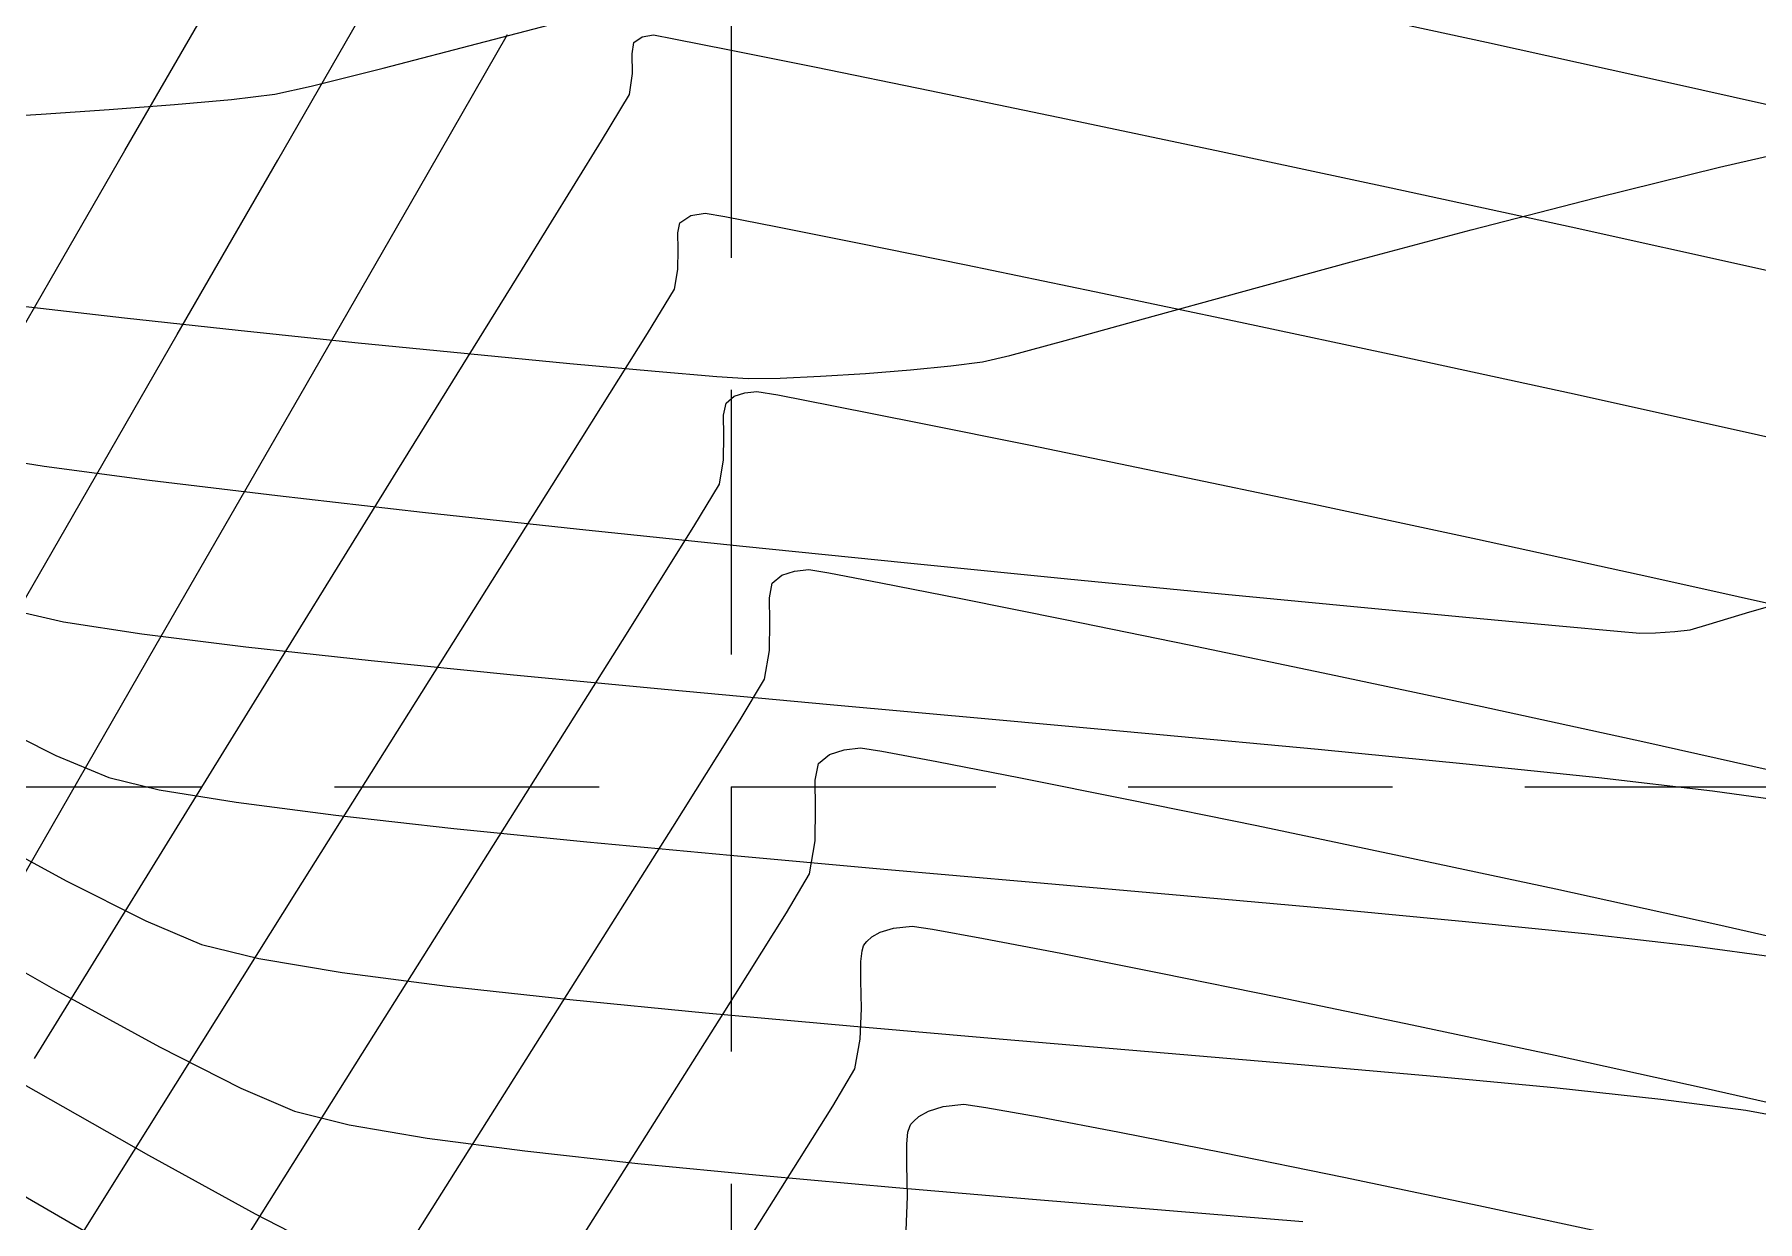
# Model space of a CAD drawing. Header units: inches. Extents: x 2547543 to 2548696, y 7125653 to 7126375.
# Drawn here: x 2547839.05 to 2547865.1, y 7125899.8 to 7125917.75 of the extents above; entities that cross this region are included whole.
import ezdxf

# ---------------------------------------------------------------- set-up
doc = ezdxf.new("R2010")
doc.units = ezdxf.units.IN
doc.header["$MEASUREMENT"] = 0
doc.linetypes.add('HIDDEN', pattern=[0.375, 0.25, -0.125])
for name, color, linetype in [('CONT-MJR', 6, 'Continuous'), ('CONT-MNR', 14, 'Continuous'), ('GRID', 254, 'HIDDEN'), ('V-TOPO-MAJR-E', 6, 'Continuous'), ('V-TOPO-MINR-E', 14, 'Continuous')]:
    doc.layers.add(name, color=color, linetype=linetype)

msp = doc.modelspace()

# ---------------------------------------------------------------- linework, layer by layer
at = {"layer": 'CONT-MJR', "color": 35, "extrusion": (0.548594060687733, -0.836088844907133, 0), "elevation": -4560165.902560003}
msp.add_lwpolyline([(6039463.470433113, 580), (6039463.624639699, 580)], dxfattribs=at)
at = {"layer": 'CONT-MJR', "color": 35}
for points, elevation in [([(2547848.23588852, 7125917.716273233), (2547848.405796689, 7125917.744474775)], 580), ([(2547848.086894872, 7125917.161339273), (2547848.083235716, 7125917.456328629)], 580), ([(2547848.04360876, 7125916.845378458), (2547848.086894872, 7125917.161339273)], 580), ([(2547859.559093621, 7125915.433239402), (2547862.282820247, 7125914.84145968)], 580), ([(2547842.054281877, 7125907.146374439), (2547844.541295087, 7125911.168552182)], 580), ([(2547851.633338657, 7125904.040523251), (2547851.70702221, 7125904.107058799)], 575), ([(2547851.836261177, 7125904.1805588), (2547852.03673727, 7125904.239520477)], 575), ([(2547852.03673727, 7125904.239520477), (2547852.318068342, 7125904.272042134)], 575), ([(2547851.54278517, 7125903.733847143), (2547851.559646149, 7125903.895396885)], 575), ([(2547851.559646149, 7125903.895396885), (2547851.583814319, 7125903.972834611)], 575), ([(2547851.600723512, 7125904.001276154), (2547851.633338657, 7125904.040523251)], 575), ([(2547853.397541636, 7125904.084788951), (2547854.568265283, 7125903.860005523)], 575), ([(2547851.552283859, 7125903.023057222), (2547851.543244988, 7125903.450495271)], 575), ([(2547856.078837479, 7125903.561002961), (2547857.86865114, 7125903.197695338)], 575), ([(2547851.533905262, 7125902.560848017), (2547851.552283859, 7125903.023057222)], 575), ([(2547862.043574505, 7125902.317821188), (2547864.307470036, 7125901.821082802)], 575), ([(2547851.115925302, 7125901.550468565), (2547851.448657029, 7125902.113813084)], 575)]:
    msp.add_lwpolyline(points, dxfattribs=dict(at, elevation=elevation))
at = {"layer": 'CONT-MJR', "color": 35, "extrusion": (-0.1821821720840188, -0.9832647945364205, 0), "elevation": -7470836.603613272}
msp.add_lwpolyline([(1206994.466455162, 580.0000000000009), (1206994.779513672, 580.0000000000009)], dxfattribs=at)
at = {"layer": 'CONT-MJR', "color": 35, "extrusion": (-0.1941997851495544, -0.9809619989825635, 0), "elevation": -7485046.13203524}
msp.add_lwpolyline([(1115491.083319533, 580), (1115491.940171227, 580)], dxfattribs=at)
at = {"layer": 'CONT-MJR', "color": 35, "extrusion": (0.9909723562054422, -0.1340663613164546, 0), "elevation": 1569501.193886233}
msp.add_lwpolyline([(7403167.93352999, 580), (7403168.110475175, 580)], dxfattribs=at)
at = {"layer": 'CONT-MJR', "color": 35, "extrusion": (0.1980068930343681, 0.980200627581352, 0), "elevation": 7489320.600354265}
msp.add_lwpolyline([(-1086422.943605218, 580), (-1086424.280809534, 580)], dxfattribs=at)
at = {"layer": 'CONT-MJR', "color": 35, "extrusion": (0.2007633772365247, 0.9796397635664781, 0), "elevation": 7492347.040450765}
msp.add_lwpolyline([(-1065352.804601386, 580.0000000000009), (-1065354.558703408, 580.0000000000009)], dxfattribs=at)
at = {"layer": 'CONT-MJR', "color": 35, "extrusion": (-0.2033413135444619, -0.9791079155057489, 0), "elevation": -7495125.337046085}
msp.add_lwpolyline([(1045629.328333534, 580), (1045631.435882315, 580)], dxfattribs=at)
at = {"layer": 'CONT-MJR', "color": 35, "extrusion": (0.8549048881083648, -0.5187847648962178, 0), "elevation": -1518649.348661199}
msp.add_lwpolyline([(7413765.071842502, 580.0000000000005), (7413765.89166264, 580.0000000000005)], dxfattribs=at)
at = {"layer": 'CONT-MJR', "color": 35, "extrusion": (-0.2060237061404154, -0.9785470006638249, 0), "elevation": -7497962.651172752}
msp.add_lwpolyline([(1025087.800802457, 580), (1025090.198354454, 580)], dxfattribs=at)
at = {"layer": 'CONT-MJR', "color": 35, "extrusion": (0.8507800726774511, -0.5255219005283711, 0), "elevation": -1577167.013401689}
msp.add_lwpolyline([(7401534.904234447, 580.0000000000009), (7401537.177944768, 580.0000000000009)], dxfattribs=at)
at = {"layer": 'CONT-MJR', "color": 35, "extrusion": (-0.2089696575043008, -0.9779221248353752, 0), "elevation": -7501015.701303523}
msp.add_lwpolyline([(1002505.502200309, 580), (1002508.126322306, 580)], dxfattribs=at)
at = {"layer": 'CONT-MJR', "color": 35, "extrusion": (-0.2162109085910505, -0.9763466817715071, 0), "elevation": -7508238.92917893}
msp.add_lwpolyline([(946896.3630278767, 580), (946899.2500518886, 580)], dxfattribs=at)
at = {"layer": 'CONT-MJR', "color": 35, "extrusion": (0.850356896297956, -0.5262063748364394, 0), "elevation": -1583122.70702496}
msp.add_lwpolyline([(7400259.744306672, 580), (7400263.32107616, 580)], dxfattribs=at)
at = {"layer": 'CONT-MJR', "color": 35, "extrusion": (-0.2208525362306048, -0.975307211723829, 0), "elevation": -7512657.995865015}
msp.add_lwpolyline([(911174.9802053983, 580.0000000000009), (911177.9036083927, 580.0000000000009)], dxfattribs=at)
at = {"layer": 'CONT-MJR', "color": 35, "extrusion": (0.8509779753055216, -0.525201376183379, 0), "elevation": -1574378.767079778}
msp.add_lwpolyline([(7402114.45853211, 580), (7402120.188843596, 580)], dxfattribs=at)
at = {"layer": 'CONT-MJR', "color": 35, "extrusion": (0.4943590280157394, -0.869257816426941, 0), "elevation": -4934694.35075796}
msp.add_lwpolyline([(5737495.039524734, 575), (5737495.188202105, 575)], dxfattribs=at)
at = {"layer": 'CONT-MJR', "color": 35, "extrusion": (-0.1490352527652689, -0.9888318833012983, 0), "elevation": -7426041.155780084}
msp.add_lwpolyline([(1457386.661684189, 575.0000000000009), (1457386.974381716, 575.0000000000009)], dxfattribs=at)
at = {"layer": 'CONT-MJR', "color": 35, "extrusion": (-0.1796289987074587, -0.9837344269788244, 0), "elevation": -7467665.526209728}
msp.add_lwpolyline([(1226391.303416626, 575.0000000000009), (1226392.086420644, 575.0000000000009)], dxfattribs=at)
at = {"layer": 'CONT-MJR', "color": 35, "extrusion": (0.8595623764428312, -0.5110308415388963, 0), "elevation": -1451519.341755969}
msp.add_lwpolyline([(7427189.692185972, 575), (7427189.725274371, 575)], dxfattribs=at)
at = {"layer": 'CONT-MJR', "color": 35, "extrusion": (-0.1941726183078276, -0.9809673767763547, 0), "elevation": -7485002.809297748}
msp.add_lwpolyline([(1115706.801931718, 575), (1115708.341811873, 575)], dxfattribs=at)
at = {"layer": 'CONT-MJR', "color": 35, "extrusion": (0.9999986832980737, 0.00162277605323536, 0), "elevation": 2559411.933961084}
msp.add_lwpolyline([(7121759.475332895, 575.0000000000009), (7121759.75868514, 575.0000000000009)], dxfattribs=at)
at = {"layer": 'CONT-MJR', "color": 35, "extrusion": (-0.2036140994613521, -0.979051223634669, 0), "elevation": -7495404.030686745}
msp.add_lwpolyline([(1043549.001502612, 575), (1043551.052925448, 575)], dxfattribs=at)
at = {"layer": 'CONT-MJR', "color": 35, "extrusion": (0.982298671049462, -0.1873214372528163, 0), "elevation": 1167916.866364898}
msp.add_lwpolyline([(7477031.371696251, 575), (7477031.826786891, 575)], dxfattribs=at)
at = {"layer": 'CONT-MJR', "color": 35, "extrusion": (-0.2086359388974808, -0.9779933767671266, 0), "elevation": -7500660.859961063}
msp.add_lwpolyline([(1005070.667736916, 575.0000000000009), (1005072.882961864, 575.0000000000009)], dxfattribs=at)
at = {"layer": 'CONT-MJR', "color": 35, "extrusion": (-0.2210159739104783, -0.9752701878333014, 0), "elevation": -7512798.31883633}
msp.add_lwpolyline([(909917.9707430007, 575.0000000000009), (909920.3297904478, 575.0000000000009)], dxfattribs=at)
at = {"layer": 'CONT-MJR', "color": 35, "extrusion": (0.8476756111813281, -0.5305148991389044, 0), "elevation": -1620645.690429583}
msp.add_lwpolyline([(7392124.242792771, 575), (7392125.929797469, 575)], dxfattribs=at)
at = {"layer": 'CONT-MJR', "color": 35, "extrusion": (0.8452130737738442, -0.5344294714195412, 0), "elevation": -1654814.71799337}
msp.add_lwpolyline([(7384547.577824345, 575), (7384550.191034329, 575)], dxfattribs=at)
at = {"layer": 'CONT-MNR', "color": 35, "extrusion": (-0.2113396531360357, -0.9774126820398538, 0), "elevation": -7503426.326296926}
msp.add_lwpolyline([(984319.9670160955, 581.0000000000009), (984322.6958632199, 581.0000000000009)], dxfattribs=at)
at = {"layer": 'CONT-MNR', "color": 35}
for points, elevation in [([(2547840.413220626, 7125915.995179296), (2547841.569089173, 7125917.99723323)], 583), ([(2547842.726090761, 7125915.852344679), (2547844.051131268, 7125918.152807701)], 582), ([(2547861.00328776, 7125917.632956663), (2547863.785764925, 7125917.021623285)], 581), ([(2547848.969638314, 7125915.015422577), (2547849.188251019, 7125915.049988247)], 579), ([(2547848.774505485, 7125914.754645109), (2547848.805711193, 7125914.905596364)], 579), ([(2547848.805711193, 7125914.905596364), (2547848.969638314, 7125915.015422577)], 579), ([(2547848.7779823, 7125914.501892528), (2547848.774505485, 7125914.754645109)], 579), ([(2547848.775050367, 7125914.199359121), (2547848.7779823, 7125914.501892528)], 579), ([(2547848.724618413, 7125913.899065384), (2547848.775050367, 7125914.199359121)], 579), ([(2547855.074177444, 7125913.865145031), (2547857.281203115, 7125913.402544005)], 579), ([(2547857.281203115, 7125913.402544005), (2547859.695488599, 7125912.888389649)], 579), ([(2547839.522735852, 7125910.295921405), (2547841.204833372, 7125913.21293023)], 582), ([(2547849.62807116, 7125912.282189758), (2547849.78785312, 7125912.33436414)], 578), ([(2547849.78785312, 7125912.33436414), (2547849.97070535, 7125912.355501718)], 578), ([(2547849.97070535, 7125912.355501718), (2547850.288536742, 7125912.300674207)], 578), ([(2547849.470668187, 7125911.687480453), (2547849.46643063, 7125911.995536315)], 578), ([(2547851.127516299, 7125912.1390828), (2547852.422757831, 7125911.881874138)], 578), ([(2547852.422757831, 7125911.881874138), (2547854.109375155, 7125911.540194865)], 578), ([(2547864.912661322, 7125911.745976611), (2547867.598959719, 7125911.137995757)], 579), ([(2547845.3817358, 7125908.563185245), (2547847.175332312, 7125911.413733724)], 579), ([(2547854.109375155, 7125911.540194865), (2547856.122482082, 7125911.125191629)], 578), ([(2547849.015831914, 7125910.311209053), (2547849.405628067, 7125910.952752309)], 578), ([(2547858.397192426, 7125910.648011073), (2547860.868619999, 7125910.11979984)], 578), ([(2547851.056890727, 7125909.61088217), (2547851.844117508, 7125909.461889662)], 577), ([(2547850.158355775, 7125909.23642752), (2547850.203217352, 7125909.453436259)], 577), ([(2547851.844117508, 7125909.461889662), (2547853.05496474, 7125909.224179997)], 577), ([(2547850.163354074, 7125908.873068379), (2547850.158355775, 7125909.23642752)], 577), ([(2547853.05496474, 7125909.224179997), (2547854.629557136, 7125908.907895512)], 577), ([(2547850.159139104, 7125908.438143922), (2547850.163354074, 7125908.873068379)], 577), ([(2547846.242233666, 7125905.900773481), (2547847.936660159, 7125908.590622894)], 578), ([(2547850.086637721, 7125908.006439233), (2547850.159139104, 7125908.438143922)], 577), ([(2547863.367872657, 7125907.059856031), (2547865.863061595, 7125906.502832446)], 577), ([(2547850.901970432, 7125906.727356207), (2547851.069958012, 7125906.866894256)], 576), ([(2547851.28710922, 7125906.937801698), (2547851.535614012, 7125906.966528662)], 576), ([(2547851.861090169, 7125906.91469376), (2547852.689808468, 7125906.7600103)], 576), ([(2547852.689808468, 7125906.7600103), (2547853.955150594, 7125906.513582216)], 576), ([(2547850.85603996, 7125906.058656306), (2547850.850280921, 7125906.477318726)], 576), ([(2547853.955150594, 7125906.513582216), (2547855.590498227, 7125906.186513436)], 576), ([(2547850.851183471, 7125905.557536324), (2547850.85603996, 7125906.058656306)], 576), ([(2547847.102831359, 7125903.238077794), (2547848.69803484, 7125905.767378867)], 577), ([(2547850.415879658, 7125904.470756675), (2547850.767647375, 7125905.060126159)], 576), ([(2547849.459461015, 7125902.943988385), (2547850.415879658, 7125904.470756675)], 576), ([(2547864.499577495, 7125904.293910028), (2547866.985677911, 7125903.730196763)], 576), ([(2547852.78636532, 7125901.541239254), (2547853.100522673, 7125901.577555604)], 574), ([(2547853.431166017, 7125901.529818876), (2547854.238379266, 7125901.384861839)], 574), ([(2547852.253606239, 7125901.156962624), (2547852.280594401, 7125901.243435942)], 574), ([(2547852.280594401, 7125901.243435942), (2547852.299476592, 7125901.275196102)], 574), ([(2547852.335897338, 7125901.319022628), (2547852.418178438, 7125901.39332168)], 574), ([(2547852.234777887, 7125900.97656293), (2547852.253606239, 7125901.156962624)], 574), ([(2547852.235291357, 7125900.660148988), (2547852.234777887, 7125900.97656293)], 574), ([(2547845.993260441, 7125897.459249942), (2547847.963538818, 7125900.575069926)], 576), ([(2547852.245384902, 7125900.182836602), (2547852.235291357, 7125900.660148988)], 574), ([(2547836.86835494, 7125894.984746616), (2547840.149645238, 7125900.231630243)], 579), ([(2547860.888908254, 7125900.04785716), (2547863.070953737, 7125899.578068497)], 574)]:
    msp.add_lwpolyline(points, dxfattribs=dict(at, elevation=elevation))
at = {"layer": 'CONT-MNR', "color": 35, "extrusion": (0.8670767853401663, -0.498174515932081, 0), "elevation": -1340772.334055456}
msp.add_lwpolyline([(7447987.188044805, 581), (7447989.903547155, 581)], dxfattribs=at)
at = {"layer": 'CONT-MNR', "color": 35, "extrusion": (-0.2184171632527907, -0.9758554927839489, 0), "elevation": -7510362.447115012}
msp.add_lwpolyline([(929924.2887662756, 581), (929927.2005007581, 581)], dxfattribs=at)
at = {"layer": 'CONT-MNR', "color": 35, "extrusion": (0.8658993430983895, -0.5002182799756298, 0), "elevation": -1358340.102232147}
msp.add_lwpolyline([(7444800.068395993, 583), (7444802.328353677, 583)], dxfattribs=at)
at = {"layer": 'CONT-MNR', "color": 35, "extrusion": (0.8663960389384876, -0.4993574908937471, 0), "elevation": -1350938.614623543}
msp.add_lwpolyline([(7446146.572743478, 582.0000000000009), (7446149.619172974, 582.0000000000009)], dxfattribs=at)
at = {"layer": 'CONT-MNR', "color": 35, "extrusion": (0.8667371306207509, -0.4987652217259213, 0), "elevation": -1345847.041093286}
msp.add_lwpolyline([(7447068.275547551, 581), (7447071.863962945, 581)], dxfattribs=at)
at = {"layer": 'CONT-MNR', "color": 35, "extrusion": (-0.1752693795750749, -0.9845205150647539, 0), "elevation": -7462169.501797724}
msp.add_lwpolyline([(1259455.08540808, 579), (1259455.386377218, 579)], dxfattribs=at)
at = {"layer": 'CONT-MNR', "color": 35, "extrusion": (-0.1913538323920558, -0.9815211209285682, 0), "elevation": -7481776.838959248}
msp.add_lwpolyline([(1137196.938022457, 579), (1137197.748032748, 579)], dxfattribs=at)
at = {"layer": 'CONT-MNR', "color": 35, "extrusion": (-0.1961249991134607, -0.9805789028541994, 0), "elevation": -7487218.891663647}
msp.add_lwpolyline([(1100798.189693664, 579.0000000000009), (1100799.449642968, 579.0000000000009)], dxfattribs=at)
at = {"layer": 'CONT-MNR', "color": 35, "extrusion": (-0.1993496414646289, -0.9799284261862823, 0), "elevation": -7490799.56038197}
msp.add_lwpolyline([(1076163.60568482, 579.0000000000009), (1076165.256440874, 579.0000000000009)], dxfattribs=at)
at = {"layer": 'CONT-MNR', "color": 35, "extrusion": (0.2022307213964162, 0.9793379066101164, 0), "elevation": 7493932.137039564}
msp.add_lwpolyline([(-1054130.370701251, 579), (-1054132.353133897, 579)], dxfattribs=at)
at = {"layer": 'CONT-MNR', "color": 35, "extrusion": (0.8657220758274332, -0.500525011787663, 0), "elevation": -1360977.495273989}
msp.add_lwpolyline([(7444316.280940237, 583.0000000000009), (7444318.380421326, 583.0000000000009)], dxfattribs=at)
at = {"layer": 'CONT-MNR', "color": 35, "extrusion": (0.8528485365048717, -0.5221583799782386, 0), "elevation": -1547926.601373776}
msp.add_lwpolyline([(7407705.0196665, 579), (7407705.802554009, 579)], dxfattribs=at)
at = {"layer": 'CONT-MNR', "color": 35, "extrusion": (0.8470617304092068, -0.531494520081026, 0), "elevation": -1629199.029827113}
msp.add_lwpolyline([(7390253.664553052, 579), (7390255.810379181, 579)], dxfattribs=at)
at = {"layer": 'CONT-MNR', "color": 35, "extrusion": (-0.2118253617942372, -0.9773075340448065, 0), "elevation": -7503909.654568021}
msp.add_lwpolyline([(980593.4003927596, 579.0000000000009), (980596.0231607079, 579.0000000000009)], dxfattribs=at)
at = {"layer": 'CONT-MNR', "color": 35, "extrusion": (0.8665358734733919, -0.4991147963982894, 0), "elevation": -1348850.851171751}
msp.add_lwpolyline([(7446520.450768961, 581.0000000000009), (7446524.796170332, 581.0000000000009)], dxfattribs=at)
at = {"layer": 'CONT-MNR', "color": 35, "extrusion": (0.6389631671995274, -0.7692373307129268, 0), "elevation": -3853535.674945625}
msp.add_lwpolyline([(6513096.36728178, 578.0000000000005), (6513096.527969364, 578.0000000000005)], dxfattribs=at)
at = {"layer": 'CONT-MNR', "color": 35, "extrusion": (-0.1891286334072748, -0.9819523206477475, 0), "elevation": -7479177.563576653}
msp.add_lwpolyline([(1154153.448285085, 578), (1154154.302684569, 578)], dxfattribs=at)
at = {"layer": 'CONT-MNR', "color": 35, "extrusion": (-0.2159079395428423, -0.9764137246282256, 0), "elevation": -7507942.292787256}
msp.add_lwpolyline([(949226.6287532095, 579), (949229.346783262, 579)], dxfattribs=at)
at = {"layer": 'CONT-MNR', "color": 35, "extrusion": (0.9792933390473518, -0.2024464277222211, 0), "elevation": 1052476.583611615}
msp.add_lwpolyline([(7494161.174719186, 578), (7494161.362589345, 578)], dxfattribs=at)
at = {"layer": 'CONT-MNR', "color": 35, "extrusion": (0.9999530429377823, -0.009690816243736692, 0), "elevation": 2478673.930409604}
msp.add_lwpolyline([(7150267.447892688, 578.0000000000009), (7150267.816638933, 578.0000000000009)], dxfattribs=at)
at = {"layer": 'CONT-MNR', "color": 35, "extrusion": (0.9861891978106977, -0.1656226618597, 0), "elevation": 1332449.221308779}
msp.add_lwpolyline([(7449478.00674304, 578.0000000000005), (7449478.377867782, 578.0000000000005)], dxfattribs=at)
at = {"layer": 'CONT-MNR', "color": 35, "extrusion": (-0.2053076397916687, -0.9786974880131114, 0), "elevation": -7497205.645065281}
msp.add_lwpolyline([(1030576.392413753, 578), (1030578.716635865, 578)], dxfattribs=at)
at = {"layer": 'CONT-MNR', "color": 35, "extrusion": (0.8661952921465343, -0.4997056292090174, 0), "elevation": -1353930.888371752}
msp.add_lwpolyline([(7445596.085166533, 582), (7445599.702417958, 582)], dxfattribs=at)
at = {"layer": 'CONT-MNR', "color": 35, "extrusion": (0.8471551456997358, -0.5313456117391573, 0), "elevation": -1627897.769279731}
msp.add_lwpolyline([(7390537.950855181, 578.0000000000005), (7390539.981871773, 578.0000000000005)], dxfattribs=at)
at = {"layer": 'CONT-MNR', "color": 35, "extrusion": (-0.2132070432479577, -0.9770070402558334, 0), "elevation": -7505286.237680378}
msp.add_lwpolyline([(969983.7791408587, 578.0000000000009), (969986.4436647659, 578.0000000000009)], dxfattribs=at)
at = {"layer": 'CONT-MNR', "color": 35, "extrusion": (-0.3104054362968628, 0.9506042631491584, 0), "elevation": 5983053.421170051}
msp.add_lwpolyline([(-4633918.474137042, 577), (-4633918.672396813, 577)], dxfattribs=at)
at = {"layer": 'CONT-MNR', "color": 35, "extrusion": (0.1148345041874949, -0.9933846368089312, 0), "elevation": -6786188.002558005}
msp.add_lwpolyline([(3349295.880763647, 577.0000000000005), (3349296.097878451, 577.0000000000005)], dxfattribs=at)
at = {"layer": 'CONT-MNR', "color": 35, "extrusion": (-0.1628537984214591, -0.9866502117466467, 0), "elevation": -7445707.448891141}
msp.add_lwpolyline([(1353356.029599357, 577), (1353356.33744001, 577)], dxfattribs=at)
at = {"layer": 'CONT-MNR', "color": 35, "extrusion": (0.6389631716297518, -0.769237327032983, 0), "elevation": -3853533.093955106}
msp.add_lwpolyline([(6513095.185117422, 577), (6513095.374652209, 577)], dxfattribs=at)
at = {"layer": 'CONT-MNR', "color": 35, "extrusion": (-0.218133307031466, -0.9759189824793431, 0), "elevation": -7510084.283924917}
msp.add_lwpolyline([(932110.1108516352, 578), (932112.8469429712, 578)], dxfattribs=at)
at = {"layer": 'CONT-MNR', "color": 35, "extrusion": (0.2006395393903454, 0.9796651342337495, 0), "elevation": 7492204.886098836}
msp.add_lwpolyline([(-1066305.266655457, 577.0000000000009), (-1066307.18410889, 577.0000000000009)], dxfattribs=at)
at = {"layer": 'CONT-MNR', "color": 35, "extrusion": (0.8465704897308479, -0.5322766253715002, 0), "elevation": -1636023.850143563}
msp.add_lwpolyline([(7388737.994876157, 579), (7388742.443871669, 579)], dxfattribs=at)
at = {"layer": 'CONT-MNR', "color": 35, "extrusion": (0.8663960389399881, -0.4993574908911437, 0), "elevation": -1350936.546068188}
msp.add_lwpolyline([(7446137.363168309, 581.0000000000005), (7446142.349628061, 581.0000000000005)], dxfattribs=at)
at = {"layer": 'CONT-MNR', "color": 35, "extrusion": (-0.2043205099941474, -0.9789040449378742, 0), "elevation": -7496160.01830718}
msp.add_lwpolyline([(1038137.777994007, 577), (1038139.946191063, 577)], dxfattribs=at)
at = {"layer": 'CONT-MNR', "color": 35, "extrusion": (-0.2082674997457854, -0.9780719035682598, 0), "elevation": -7500286.627300709}
msp.add_lwpolyline([(1007893.881457165, 577), (1007896.23974613, 577)], dxfattribs=at)
at = {"layer": 'CONT-MNR', "color": 35, "extrusion": (0.8565542286635921, -0.5160570252971264, 0), "elevation": -1495003.122633568}
msp.add_lwpolyline([(7418561.854093192, 577.0000000000009), (7418562.572596561, 577.0000000000009)], dxfattribs=at)
at = {"layer": 'CONT-MNR', "color": 35, "extrusion": (-0.2127064766649443, -0.9771161419118944, 0), "elevation": -7504785.853953126}
msp.add_lwpolyline([(973829.3526410398, 577), (973831.8403905479, 577)], dxfattribs=at)
at = {"layer": 'CONT-MNR', "color": 35, "extrusion": (0.847282278710844, -0.5311428623097175, 0), "elevation": -1626126.935153519}
msp.add_lwpolyline([(7390925.326669822, 577), (7390927.242941778, 577)], dxfattribs=at)
at = {"layer": 'CONT-MNR', "color": 35, "extrusion": (0.9792933395783092, -0.2024464251538231, 0), "elevation": 1052479.07560539}
msp.add_lwpolyline([(7494156.048160666, 576), (7494156.303485061, 576)], dxfattribs=at)
at = {"layer": 'CONT-MNR', "color": 35, "extrusion": (0.3104054404538297, -0.9506042617917636, 0), "elevation": -5983050.603219798}
msp.add_lwpolyline([(4633918.345164073, 576.0000000000005), (4633918.573598991, 576.0000000000005)], dxfattribs=at)
at = {"layer": 'CONT-MNR', "color": 35, "extrusion": (-0.1572766356833263, -0.9875545857663435, 0), "elevation": -7437939.62028168}
msp.add_lwpolyline([(1395403.793959433, 576), (1395404.123537323, 576)], dxfattribs=at)
at = {"layer": 'CONT-MNR', "color": 35, "extrusion": (-0.2004186175283268, -0.9797103540067514, 0), "elevation": -7491961.767717453}
msp.add_lwpolyline([(1067996.235987524, 576), (1067998.214873238, 576)], dxfattribs=at)
at = {"layer": 'CONT-MNR', "color": 35, "extrusion": (0.8461473608052054, -0.5329490067561677, 0), "elevation": -1641891.098451665}
msp.add_lwpolyline([(7387434.400753142, 578), (7387438.595451588, 578)], dxfattribs=at)
at = {"layer": 'CONT-MNR', "color": 35, "extrusion": (-0.2047340053005907, -0.9788176475082465, 0), "elevation": -7496595.418538193}
msp.add_lwpolyline([(1034972.679187554, 576.0000000000009), (1034974.901770794, 576.0000000000009)], dxfattribs=at)
at = {"layer": 'CONT-MNR', "color": 35, "extrusion": (0.9861891978147889, -0.1656226618353399, 0), "elevation": 1332451.540653947}
msp.add_lwpolyline([(7449472.421047136, 576), (7449472.925423136, 576)], dxfattribs=at)
at = {"layer": 'CONT-MNR', "color": 35, "extrusion": (-0.2094203069740824, -0.9778257181251069, 0), "elevation": -7501467.062853196}
msp.add_lwpolyline([(999053.4627696059, 576.0000000000005), (999055.8616165689, 576.0000000000005)], dxfattribs=at)
at = {"layer": 'CONT-MNR', "color": 35, "extrusion": (0.8470993192125934, -0.5314346087615679, 0), "elevation": -1628676.345443392}
msp.add_lwpolyline([(7390355.668104572, 579), (7390361.057279831, 579)], dxfattribs=at)
at = {"layer": 'CONT-MNR', "color": 35, "extrusion": (-0.214774756713262, -0.9766636083518004, 0), "elevation": -7506828.378494875}
msp.add_lwpolyline([(957939.6669549623, 576.0000000000005), (957942.1746622955, 576.0000000000005)], dxfattribs=at)
at = {"layer": 'CONT-MNR', "color": 35, "extrusion": (0.8456906751260166, -0.5336733851382344, 0), "elevation": -1648214.366721164}
msp.add_lwpolyline([(7386024.167944104, 577), (7386028.108475329, 577)], dxfattribs=at)
at = {"layer": 'CONT-MNR', "color": 35, "extrusion": (0.8455270651275476, -0.5339325632856605, 0), "elevation": -1650475.948763672}
msp.add_lwpolyline([(7385520.793664009, 576), (7385523.595370254, 576)], dxfattribs=at)
at = {"layer": 'CONT-MNR', "color": 35, "extrusion": (0.8466080156302687, -0.5322169368505467, 0), "elevation": -1635500.763154599}
msp.add_lwpolyline([(7388846.70417827, 578), (7388851.78213276, 578)], dxfattribs=at)
at = {"layer": 'CONT-MNR', "color": 35, "extrusion": (-0.2821580398377055, 0.9593679380482465, 0), "elevation": 6117464.320357651}
msp.add_lwpolyline([(-4454958.451708808, 574.0000000000005), (-4454958.685058331, 574.0000000000005)], dxfattribs=at)
at = {"layer": 'CONT-MNR', "color": 35, "extrusion": (-0.1428937157881769, -0.9897380390730912, 0), "elevation": -7416848.050813847}
msp.add_lwpolyline([(1503460.576799854, 574.0000000000009), (1503460.910871428, 574.0000000000009)], dxfattribs=at)
at = {"layer": 'CONT-MNR', "color": 35, "extrusion": (0.7690953365619692, -0.6391340730070895, 0), "elevation": -2594864.984086362}
msp.add_lwpolyline([(7108916.657139265, 574.0000000000009), (7108916.71412378, 574.0000000000009)], dxfattribs=at)
at = {"layer": 'CONT-MNR', "color": 35, "extrusion": (-0.494359028741964, 0.869257816013927, 0), "elevation": 4934691.63546085}
msp.add_lwpolyline([(-5737494.320265107, 574.0000000000009), (-5737494.486290458, 574.0000000000009)], dxfattribs=at)
at = {"layer": 'CONT-MNR', "color": 35, "extrusion": (-0.1868753068903464, -0.9823836417991899, 0), "elevation": -7476499.996271464}
msp.add_lwpolyline([(1171315.317306124, 574.0000000000009), (1171316.555704188, 574.0000000000009)], dxfattribs=at)
at = {"layer": 'CONT-MNR', "color": 35, "extrusion": (-0.1933275136645726, -0.9811342785064002, 0), "elevation": -7484036.44716856}
msp.add_lwpolyline([(1122155.57092876, 574), (1122157.159650747, 574)], dxfattribs=at)
at = {"layer": 'CONT-MNR', "color": 35, "extrusion": (-0.1988733080491946, -0.9800252075051795, 0), "elevation": -7490263.208301821}
msp.add_lwpolyline([(1079812.624422843, 574), (1079814.495513537, 574)], dxfattribs=at)
at = {"layer": 'CONT-MNR', "color": 35, "extrusion": (-0.2044213092243503, -0.9788830003299693, 0), "elevation": -7496259.477530033}
msp.add_lwpolyline([(1037369.808651779, 574.0000000000009), (1037371.894173073, 574.0000000000009)], dxfattribs=at)
at = {"layer": 'CONT-MNR', "color": 35, "extrusion": (0.9992104076748357, -0.03973111116353028, 0), "elevation": 2262720.548501792}
msp.add_lwpolyline([(7221502.110983408, 574.0000000000009), (7221502.627531987, 574.0000000000009)], dxfattribs=at)
at = {"layer": 'CONT-MNR', "color": 35, "extrusion": (0.8460725247609865, -0.5330678032338567, 0), "elevation": -1642926.157002761}
msp.add_lwpolyline([(7387197.494508438, 577.0000000000005), (7387202.26139481, 577.0000000000005)], dxfattribs=at)
at = {"layer": 'GRID', "color": 252, "linetype": 'HIDDEN', "lineweight": 0, "ltscale": 16}
for p, q in [((2547849.583313598, 7126356.376313465), (2547849.583313598, 7125726.296813901)), ((2547561.583313602, 7125906.376313471), (2548677.583313586, 7125906.376313471))]:
    msp.add_line(p, q, dxfattribs=at)
at = {"layer": 'V-TOPO-MAJR-E', "color": 35, "extrusion": (0.2239184179265396, -0.9746078914688078, 0), "elevation": -6374459.925009924}
msp.add_lwpolyline([(4078792.654618067, 580.0000000000005), (4078794.504890048, 580.0000000000005)], dxfattribs=at)
at = {"layer": 'V-TOPO-MAJR-E', "color": 35}
for points, elevation in [([(2547862.64994708, 7125915.28250726), (2547864.527311426, 7125915.745038804)], 580), ([(2547857.28130672, 7125913.856243701), (2547858.956154655, 7125914.313043661)], 580), ([(2547854.629657765, 7125913.123837696), (2547855.8155444, 7125913.451486363)], 580), ([(2547843.888369257, 7125913.09612157), (2547845.593129279, 7125912.926425126)], 580), ([(2547853.794436888, 7125912.898363749), (2547854.629657765, 7125913.123837696)], 580), ([(2547852.291398849, 7125912.681504686), (2547852.902870308, 7125912.741086038)], 580), ([(2547852.902870308, 7125912.741086038), (2547853.380671839, 7125912.800130568)], 580), ([(2547853.380671839, 7125912.800130568), (2547853.794436888, 7125912.898363749)], 580), ([(2547849.363676237, 7125912.581898972), (2547849.83955022, 7125912.550910096)], 580), ([(2547850.320333149, 7125912.556089221), (2547850.933593447, 7125912.583351329)], 580), ([(2547850.933593447, 7125912.583351329), (2547851.612794288, 7125912.627041467)], 580), ([(2547842.164027256, 7125901.821889261), (2547842.979425552, 7125901.473701416)], 575), ([(2547843.805222037, 7125901.267367758), (2547844.985003311, 7125901.067094659)], 575), ([(2547844.985003311, 7125901.067094659), (2547846.460079656, 7125900.872518648)], 575), ([(2547848.171761356, 7125900.683276256), (2547850.061358692, 7125900.499004011)], 575), ([(2547852.070181945, 7125900.319338444), (2547854.139541401, 7125900.143916084)], 575), ([(2547854.139541401, 7125900.143916084), (2547856.210747339, 7125899.972373461)], 575)]:
    msp.add_lwpolyline(points, dxfattribs=dict(at, elevation=elevation))
at = {"layer": 'V-TOPO-MAJR-E', "color": 35, "extrusion": (0.2500509652827141, -0.9682326759416783, 0), "elevation": -6262448.507488664}
msp.add_lwpolyline([(4248763.92405162, 580), (4248765.866403904, 580)], dxfattribs=at)
at = {"layer": 'V-TOPO-MAJR-E', "color": 35, "extrusion": (0.2577977754611459, -0.9661988961737044, 0), "elevation": -6228218.17240576}
msp.add_lwpolyline([(4298783.369072309, 580.0000000000009), (4298785.24564605, 580.0000000000009)], dxfattribs=at)
at = {"layer": 'V-TOPO-MAJR-E', "color": 35, "extrusion": (0.2661790052819739, -0.9639236158260152, 0), "elevation": -6190650.533636479}
msp.add_lwpolyline([(4352706.944564979, 580.0000000000009), (4352708.465185801, 580.0000000000009)], dxfattribs=at)
at = {"layer": 'V-TOPO-MAJR-E', "color": 35, "extrusion": (-0.114865204941178, -0.9933810873445403, 0), "elevation": -7371405.877228871}
msp.add_lwpolyline([(1712455.374985644, 580.0000000000009), (1712456.962768094, 580.0000000000009)], dxfattribs=at)
at = {"layer": 'V-TOPO-MAJR-E', "color": 35, "extrusion": (-0.1080190849568772, -0.9941488204917205, 0), "elevation": -7359433.856076612}
msp.add_lwpolyline([(1763197.882885118, 580.0000000000009), (1763199.612694446, 580.0000000000009)], dxfattribs=at)
at = {"layer": 'V-TOPO-MAJR-E', "color": 35, "extrusion": (-0.1030831119269766, -0.9946727462012069, 0), "elevation": -7350591.225227622}
msp.add_lwpolyline([(1799707.808445367, 580.0000000000009), (1799709.580066802, 580.0000000000009)], dxfattribs=at)
at = {"layer": 'V-TOPO-MAJR-E', "color": 35, "extrusion": (-0.09525274968741193, -0.9954531197786198, 0), "elevation": -7336201.552405204}
msp.add_lwpolyline([(1857498.044119684, 580), (1857499.59860504, 580)], dxfattribs=at)
at = {"layer": 'V-TOPO-MAJR-E', "color": 35, "extrusion": (-0.09088413136028464, -0.995861473633199, 0), "elevation": -7327980.874642735}
msp.add_lwpolyline([(1889670.414966797, 580.0000000000009), (1889671.710483711, 580.0000000000009)], dxfattribs=at)
at = {"layer": 'V-TOPO-MAJR-E', "color": 35, "extrusion": (-0.08407149954078666, -0.99645972470791, 0), "elevation": -7314886.406259987}
msp.add_lwpolyline([(1939742.182880243, 580.0000000000009), (1939743.119169242, 580.0000000000009)], dxfattribs=at)
at = {"layer": 'V-TOPO-MAJR-E', "color": 35, "extrusion": (0.01077164979849883, -0.9999419840973868, 0), "elevation": -7098054.588450717}
msp.add_lwpolyline([(2624459.858235186, 580), (2624460.33904601, 580)], dxfattribs=at)
at = {"layer": 'V-TOPO-MAJR-E', "color": 35, "extrusion": (0.0800004273983692, -0.9967948292482653, 0), "elevation": -6899243.642338694}
msp.add_lwpolyline([(3109761.369091953, 580.0000000000009), (3109762.049878553, 580.0000000000009)], dxfattribs=at)
at = {"layer": 'V-TOPO-MAJR-E', "color": 35, "extrusion": (-0.4935179492151091, -0.8697356114374718, 0), "elevation": -7455056.326898752}
msp.add_lwpolyline([(-1300816.67122899, 575.0000000000005), (-1300814.552626503, 575.0000000000005)], dxfattribs=at)
at = {"layer": 'V-TOPO-MAJR-E', "color": 35, "extrusion": (-0.479408109570465, -0.8775920831901762, 0), "elevation": -7475091.179968943}
msp.add_lwpolyline([(-1180252.171660134, 575.0000000000009), (-1180250.384385001, 575.0000000000009)], dxfattribs=at)
at = {"layer": 'V-TOPO-MAJR-E', "color": 35, "extrusion": (0.45378854025537, 0.8911093988579072, 0), "elevation": 7506139.665239215}
msp.add_lwpolyline([(963247.8625010876, 575.0000000000005), (963246.4865870518, 575.0000000000005)], dxfattribs=at)
at = {"layer": 'V-TOPO-MAJR-E', "color": 35, "extrusion": (-0.2424079519641407, -0.9701744094875678, 0), "elevation": -7530984.652883625}
msp.add_lwpolyline([(744476.8758930184, 575), (744477.7270765547, 575)], dxfattribs=at)
at = {"layer": 'V-TOPO-MAJR-E', "color": 35, "extrusion": (-0.1098897648159235, -0.9939437808994538, 0), "elevation": -7362727.103831146}
msp.add_lwpolyline([(1749352.572700206, 575.0000000000009), (1749354.294811387, 575.0000000000009)], dxfattribs=at)
at = {"layer": 'V-TOPO-MAJR-E', "color": 35, "extrusion": (-0.08908263068489776, -0.996024239117833, 0), "elevation": -7324538.808606367}
msp.add_lwpolyline([(1902926.456301012, 575), (1902928.473142746, 575)], dxfattribs=at)
at = {"layer": 'V-TOPO-MAJR-E', "color": 35, "extrusion": (-0.08312546273778595, -0.9965390897725133, 0), "elevation": -7313029.598786746}
msp.add_lwpolyline([(1946694.576502679, 575.0000000000009), (1946696.597861122, 575.0000000000009)], dxfattribs=at)
at = {"layer": 'V-TOPO-MINR-E', "color": 35, "extrusion": (0.2529748019280766, -0.9674728676244366, 0), "elevation": -6249591.174028922}
msp.add_lwpolyline([(4267649.349326222, 581.0000000000009), (4267651.350962588, 581.0000000000009)], dxfattribs=at)
at = {"layer": 'V-TOPO-MINR-E', "color": 35}
for points, elevation in [([(2547844.316780991, 7125917.242359386), (2547845.864626777, 7125917.643462413)], 581), ([(2547843.230508767, 7125916.969562691), (2547844.316780991, 7125917.242359386)], 581), ([(2547841.161954598, 7125916.69178627), (2547842.025034776, 7125916.77035422)], 581), ([(2547842.025034776, 7125916.77035422), (2547842.678700577, 7125916.848118122)], 581), ([(2547838.168225257, 7125916.486920062), (2547839.148350093, 7125916.546502997)], 581), ([(2547839.194034773, 7125911.226695073), (2547840.786552531, 7125911.014321558)], 579), ([(2547840.786552531, 7125911.014321558), (2547842.720232223, 7125910.780337053)], 579), ([(2547842.720232223, 7125910.780337053), (2547844.91400653, 7125910.531449383)], 579), ([(2547844.91400653, 7125910.531449383), (2547847.286808133, 7125910.27436637)], 579), ([(2547847.286808133, 7125910.27436637), (2547849.75756971, 7125910.015795839)], 579), ([(2547864.982878096, 7125909.020637303), (2547865.780862473, 7125909.250196074)], 579), ([(2547838.762422143, 7125909.03825873), (2547839.485267661, 7125908.872792519)], 578), ([(2547862.986125201, 7125908.727608825), (2547863.32214307, 7125908.698619811)], 579), ([(2547863.32214307, 7125908.698619811), (2547863.557102498, 7125908.705586971)], 579), ([(2547863.557102498, 7125908.705586971), (2547863.848708142, 7125908.726666627)], 579), ([(2547863.848708142, 7125908.726666627), (2547864.082643102, 7125908.752143015)], 579), ([(2547842.242115288, 7125908.49532948), (2547844.138966527, 7125908.288250558)], 578), ([(2547838.264325162, 7125907.40300563), (2547839.370385837, 7125906.848898633)], 577), ([(2547840.929431639, 7125906.333371968), (2547842.093919264, 7125906.143334094)], 577), ([(2547842.093919264, 7125906.143334094), (2547843.600763319, 7125905.94789164)], 577), ([(2547838.033070666, 7125905.764632104), (2547839.52683017, 7125904.953358578)], 576), ([(2547845.389174297, 7125905.748310238), (2547847.398362695, 7125905.545855524)], 577), ([(2547847.398362695, 7125905.545855524), (2547849.567539009, 7125905.341793131)], 577), ([(2547864.125116433, 7125903.974654641), (2547865.385773901, 7125903.803293647)], 577), ([(2547843.696401178, 7125903.57172473), (2547845.285589295, 7125903.36419174)], 576), ([(2547845.285589295, 7125903.36419174), (2547847.139380744, 7125903.159711941)], 576), ([(2547851.378850839, 7125902.76064169), (2547853.633568082, 7125902.566416121)], 576), ([(2547838.844411026, 7125901.901864856), (2547840.770012746, 7125900.807860222)], 574), ([(2547863.637748209, 7125901.655681519), (2547864.926338111, 7125901.486890341)], 576), ([(2547840.770012746, 7125900.807860222), (2547842.381026987, 7125899.922790633)], 574)]:
    msp.add_lwpolyline(points, dxfattribs=dict(at, elevation=elevation))
at = {"layer": 'V-TOPO-MINR-E', "color": 35, "extrusion": (0.2149407325875392, -0.9766270943787767, 0), "elevation": -6411728.294284672}
msp.add_lwpolyline([(4019941.979925982, 581.0000000000009), (4019942.544940194, 581.0000000000009)], dxfattribs=at)
at = {"layer": 'V-TOPO-MINR-E', "color": 35, "extrusion": (0.06754180686298641, -0.9977164448507819, 0), "elevation": -6937558.463404519}
msp.add_lwpolyline([(3023318.296249164, 581.0000000000009), (3023319.324907859, 581.0000000000009)], dxfattribs=at)
at = {"layer": 'V-TOPO-MINR-E', "color": 35, "extrusion": (0.07655599555170209, -0.9970652834920529, 0), "elevation": -6909951.629775589}
msp.add_lwpolyline([(3085894.626794403, 581.0000000000009), (3085895.616995172, 581.0000000000009)], dxfattribs=at)
at = {"layer": 'V-TOPO-MINR-E', "color": 35, "extrusion": (-0.1553632286688902, -0.9878574123716328, 0), "elevation": -7435224.748507348}
msp.add_lwpolyline([(1409796.073297474, 579), (1409797.25797098, 579)], dxfattribs=at)
at = {"layer": 'V-TOPO-MINR-E', "color": 35, "extrusion": (-0.1013189375621905, -0.9948539957658455, 0), "elevation": -7347385.483187399}
msp.add_lwpolyline([(1812748.879965061, 579), (1812751.380486991, 579)], dxfattribs=at)
at = {"layer": 'V-TOPO-MINR-E', "color": 35, "extrusion": (-0.09912731933783973, -0.9950747582774342, 0), "elevation": -7343374.697510326}
msp.add_lwpolyline([(1828931.124448258, 579.0000000000009), (1828933.55992313, 579.0000000000009)], dxfattribs=at)
at = {"layer": 'V-TOPO-MINR-E', "color": 35, "extrusion": (-0.09732457677514492, -0.9952526949250321, 0), "elevation": -7340049.53190675}
msp.add_lwpolyline([(1842233.097032907, 579), (1842235.386137569, 579)], dxfattribs=at)
at = {"layer": 'V-TOPO-MINR-E', "color": 35, "extrusion": (-0.09578045260373377, -0.9954024838722396, 0), "elevation": -7337182.706861363}
msp.add_lwpolyline([(1853620.315737979, 579.0000000000009), (1853622.377143606, 579.0000000000009)], dxfattribs=at)
at = {"layer": 'V-TOPO-MINR-E', "color": 35, "extrusion": (-0.09438097333146757, -0.9955361529713549, 0), "elevation": -7334569.544853665}
msp.add_lwpolyline([(1863935.509243273, 579), (1863937.26161726, 579)], dxfattribs=at)
at = {"layer": 'V-TOPO-MINR-E', "color": 35, "extrusion": (-0.1519213239645686, -0.9883925896752022, 0), "elevation": -7430266.672419964}
msp.add_lwpolyline([(1435688.156514931, 578), (1435689.353161087, 578)], dxfattribs=at)
at = {"layer": 'V-TOPO-MINR-E', "color": 35, "extrusion": (-0.09297405818600461, -0.9956685314422796, 0), "elevation": -7331928.23791404}
msp.add_lwpolyline([(1874300.092733013, 579.0000000000009), (1874301.45474022, 579.0000000000009)], dxfattribs=at)
at = {"layer": 'V-TOPO-MINR-E', "color": 35, "extrusion": (-0.0911644835808662, -0.9958358483873907, 0), "elevation": -7328509.976654357}
msp.add_lwpolyline([(1887622.618862164, 579.0000000000009), (1887623.509165975, 579.0000000000009)], dxfattribs=at)
at = {"layer": 'V-TOPO-MINR-E', "color": 35, "extrusion": (0.2757509239898754, -0.9612291235281679, 0), "elevation": -6147055.149174679}
msp.add_lwpolyline([(4414057.081698906, 579), (4414057.382624853, 579)], dxfattribs=at)
at = {"layer": 'V-TOPO-MINR-E', "color": 35, "extrusion": (0.2905371820308016, -0.9568637028634751, 0), "elevation": -6078274.179434895}
msp.add_lwpolyline([(4508300.409657175, 579.0000000000005), (4508301.048176752, 579.0000000000005)], dxfattribs=at)
at = {"layer": 'V-TOPO-MINR-E', "color": 35, "extrusion": (-0.1233553355624763, -0.9923625653904267, 0), "elevation": -7385774.769898979}
msp.add_lwpolyline([(1649362.843760777, 578), (1649364.429966755, 578)], dxfattribs=at)
at = {"layer": 'V-TOPO-MINR-E', "color": 35, "extrusion": (-0.09992888321110022, -0.9949945820456423, 0), "elevation": -7344843.358366317}
msp.add_lwpolyline([(1823007.057058838, 578), (1823009.218915446, 578)], dxfattribs=at)
at = {"layer": 'V-TOPO-MINR-E', "color": 35, "extrusion": (-0.0948041869838172, -0.995495939785963, 0), "elevation": -7335359.049265066}
msp.add_lwpolyline([(1860804.71558775, 578.0000000000009), (1860807.062804304, 578.0000000000009)], dxfattribs=at)
at = {"layer": 'V-TOPO-MINR-E', "color": 35, "extrusion": (-0.09194416102341686, -0.9957641644755549, 0), "elevation": -7329983.480470731}
msp.add_lwpolyline([(1881870.740152855, 578), (1881873.204268497, 578)], dxfattribs=at)
at = {"layer": 'V-TOPO-MINR-E', "color": 35, "extrusion": (-0.09080032445176167, -0.9958691184485313, 0), "elevation": -7327817.047542035}
msp.add_lwpolyline([(1890291.485107503, 578), (1890293.997622526, 578)], dxfattribs=at)
at = {"layer": 'V-TOPO-MINR-E', "color": 35, "extrusion": (-0.09117889865931589, -0.9958345286438277, 0), "elevation": -7328535.115447852}
msp.add_lwpolyline([(1887508.183119531, 578.0000000000009), (1887510.67552031, 578.0000000000009)], dxfattribs=at)
at = {"layer": 'V-TOPO-MINR-E', "color": 35, "extrusion": (-0.09315029795337693, -0.9956520586988193, 0), "elevation": -7332257.6932057}
msp.add_lwpolyline([(1872997.760004308, 578), (1873000.163781747, 578)], dxfattribs=at)
at = {"layer": 'V-TOPO-MINR-E', "color": 35, "extrusion": (-0.3844006996005686, -0.9231663458697968, 0), "elevation": -7557788.623152495}
msp.add_lwpolyline([(-387124.016582821, 577), (-387123.1524870791, 577)], dxfattribs=at)
at = {"layer": 'V-TOPO-MINR-E', "color": 35, "extrusion": (-0.09708227727669239, -0.9952763593287903, 0), "elevation": -7339598.621230848}
msp.add_lwpolyline([(1844024.016201226, 578.0000000000005), (1844026.26287141, 578.0000000000005)], dxfattribs=at)
at = {"layer": 'V-TOPO-MINR-E', "color": 35, "extrusion": (-0.1038287264753681, -0.9945951918034307, 0), "elevation": -7351933.697716997}
msp.add_lwpolyline([(1794216.175188067, 578), (1794218.196325982, 578)], dxfattribs=at)
at = {"layer": 'V-TOPO-MINR-E', "color": 35, "extrusion": (-0.2341524428520422, -0.9721998938008691, 0), "elevation": -7524388.558164005}
msp.add_lwpolyline([(808461.5224087641, 577.0000000000009), (808462.3055210607, 577.0000000000009)], dxfattribs=at)
at = {"layer": 'V-TOPO-MINR-E', "color": 35, "extrusion": (-0.1152852226755704, -0.9933324304746344, 0), "elevation": -7372124.95792405}
msp.add_lwpolyline([(1709362.932910205, 578.0000000000009), (1709364.660222127, 578.0000000000009)], dxfattribs=at)
at = {"layer": 'V-TOPO-MINR-E', "color": 35, "extrusion": (-0.1361794521526546, -0.9906841862124391, 0), "elevation": -7406489.481273134}
msp.add_lwpolyline([(1553726.97107739, 578), (1553728.336598745, 578)], dxfattribs=at)
at = {"layer": 'V-TOPO-MINR-E', "color": 35, "extrusion": (-0.110908571897775, -0.9938306136759907, 0), "elevation": -7364521.176370088}
msp.add_lwpolyline([(1741800.917138531, 577.0000000000009), (1741802.716651401, 577.0000000000009)], dxfattribs=at)
at = {"layer": 'V-TOPO-MINR-E', "color": 35, "extrusion": (-0.08974689377178487, -0.9959646053240627, 0), "elevation": -7325811.085800037}
msp.add_lwpolyline([(1898040.11922137, 577.0000000000009), (1898042.396786969, 577.0000000000009)], dxfattribs=at)
at = {"layer": 'V-TOPO-MINR-E', "color": 35, "extrusion": (-0.4490538963116523, -0.8935046716203133, 0), "elevation": -7511146.632048149}
msp.add_lwpolyline([(-923408.8642905275, 576), (-923407.5187686249, 576)], dxfattribs=at)
at = {"layer": 'V-TOPO-MINR-E', "color": 35, "extrusion": (-0.08786857904440337, -0.9961320759902862, 0), "elevation": -7322218.798254264}
msp.add_lwpolyline([(1911853.77979685, 577.0000000000005), (1911856.095537588, 577.0000000000005)], dxfattribs=at)
at = {"layer": 'V-TOPO-MINR-E', "color": 35, "extrusion": (-0.0877755335956149, -0.9961402791283992, 0), "elevation": -7322040.186804457}
msp.add_lwpolyline([(1912540.028959612, 577), (1912542.322213965, 577)], dxfattribs=at)
at = {"layer": 'V-TOPO-MINR-E', "color": 35, "extrusion": (-0.0895146307765868, -0.995985507362899, 0), "elevation": -7325368.267878096}
msp.add_lwpolyline([(1899755.345144134, 577), (1899757.555249513, 577)], dxfattribs=at)
at = {"layer": 'V-TOPO-MINR-E', "color": 35, "extrusion": (-0.09345915541645863, -0.9956231145713936, 0), "elevation": -7332835.98258011}
msp.add_lwpolyline([(1870725.923630018, 577.0000000000009), (1870727.989947371, 577.0000000000009)], dxfattribs=at)
at = {"layer": 'V-TOPO-MINR-E', "color": 35, "extrusion": (0.3864464415088084, 0.9223118495634648, 0), "elevation": 7556910.003350409}
msp.add_lwpolyline([(403876.6830471838, 576.0000000000009), (403875.7671991726, 576.0000000000009)], dxfattribs=at)
at = {"layer": 'V-TOPO-MINR-E', "color": 35, "extrusion": (-0.1005021575329961, -0.9949368403729018, 0), "elevation": -7345890.246490873}
msp.add_lwpolyline([(1818791.69953691, 577.0000000000009), (1818793.561488475, 577.0000000000009)], dxfattribs=at)
at = {"layer": 'V-TOPO-MINR-E', "color": 35, "extrusion": (-0.1126247958819186, -0.9936375875300594, 0), "elevation": -7367518.711372802}
msp.add_lwpolyline([(1729098.484868148, 577.0000000000009), (1729100.082015447, 577.0000000000009)], dxfattribs=at)
at = {"layer": 'V-TOPO-MINR-E', "color": 35, "extrusion": (-0.2395792724321675, -0.9708768058929378, 0), "elevation": -7528784.94049274}
msp.add_lwpolyline([(766421.3944547512, 576.0000000000005), (766422.2838975124, 576.0000000000005)], dxfattribs=at)
at = {"layer": 'V-TOPO-MINR-E', "color": 35, "extrusion": (-0.1648205052654292, -0.9863235782663053, 0), "elevation": -7448383.594622361}
msp.add_lwpolyline([(1338502.007770369, 576), (1338503.284333264, 576)], dxfattribs=at)
at = {"layer": 'V-TOPO-MINR-E', "color": 35, "extrusion": (-0.09756089711146822, -0.995229557114742, 0), "elevation": -7340479.698303532}
msp.add_lwpolyline([(1840483.275131018, 576), (1840485.337885352, 576)], dxfattribs=at)
at = {"layer": 'V-TOPO-MINR-E', "color": 35, "extrusion": (-0.090105796171052, -0.9959321992467062, 0), "elevation": -7326492.185040921}
msp.add_lwpolyline([(1895399.889920736, 576), (1895402.085407552, 576)], dxfattribs=at)
at = {"layer": 'V-TOPO-MINR-E', "color": 35, "extrusion": (-0.08406515401534831, -0.9964602600607693, 0), "elevation": -7314864.432613181}
msp.add_lwpolyline([(1939794.797557889, 576.0000000000009), (1939797.062974647, 576.0000000000009)], dxfattribs=at)
at = {"layer": 'V-TOPO-MINR-E', "color": 35, "extrusion": (-0.08466592673605196, -0.9964093941999572, 0), "elevation": -7316032.649770341}
msp.add_lwpolyline([(1935386.416333646, 576.0000000000009), (1935388.618839577, 576.0000000000009)], dxfattribs=at)
at = {"layer": 'V-TOPO-MINR-E', "color": 35, "extrusion": (-0.08789730186930743, -0.9961295419392481, 0), "elevation": -7322271.535193772}
msp.add_lwpolyline([(1911649.131857217, 576.0000000000009), (1911651.20620261, 576.0000000000009)], dxfattribs=at)
at = {"layer": 'V-TOPO-MINR-E', "color": 35, "extrusion": (-0.0946302189869288, -0.9955124919630522, 0), "elevation": -7335029.028759774}
msp.add_lwpolyline([(1862100.941553995, 576.0000000000009), (1862102.822550133, 576.0000000000009)], dxfattribs=at)
at = {"layer": 'V-TOPO-MINR-E', "color": 35, "extrusion": (-0.1069178228161687, -0.9942678608726375, 0), "elevation": -7357467.028963774}
msp.add_lwpolyline([(1771371.415657563, 576), (1771373.038271489, 576)], dxfattribs=at)
at = {"layer": 'V-TOPO-MINR-E', "color": 35, "extrusion": (-0.179490251937483, -0.9837597519005435, 0), "elevation": -7467491.996342064}
msp.add_lwpolyline([(1227457.114646844, 576), (1227458.02786394, 576)], dxfattribs=at)
at = {"layer": 'V-TOPO-MINR-E', "color": 35, "extrusion": (-0.5014041368176138, -0.8652132058528601, 0), "elevation": -7442919.90879889}
msp.add_lwpolyline([(-1368533.050793648, 573), (-1368530.440059676, 573)], dxfattribs=at)
at = {"layer": 'V-TOPO-MINR-E', "color": 35, "extrusion": (-0.4581914090146502, -0.8888535496386172, 0), "elevation": -7501280.931252}
msp.add_lwpolyline([(-1000367.381825283, 574.0000000000009), (-1000366.000408913, 574.0000000000009)], dxfattribs=at)

doc.saveas('drawing.dxf')
